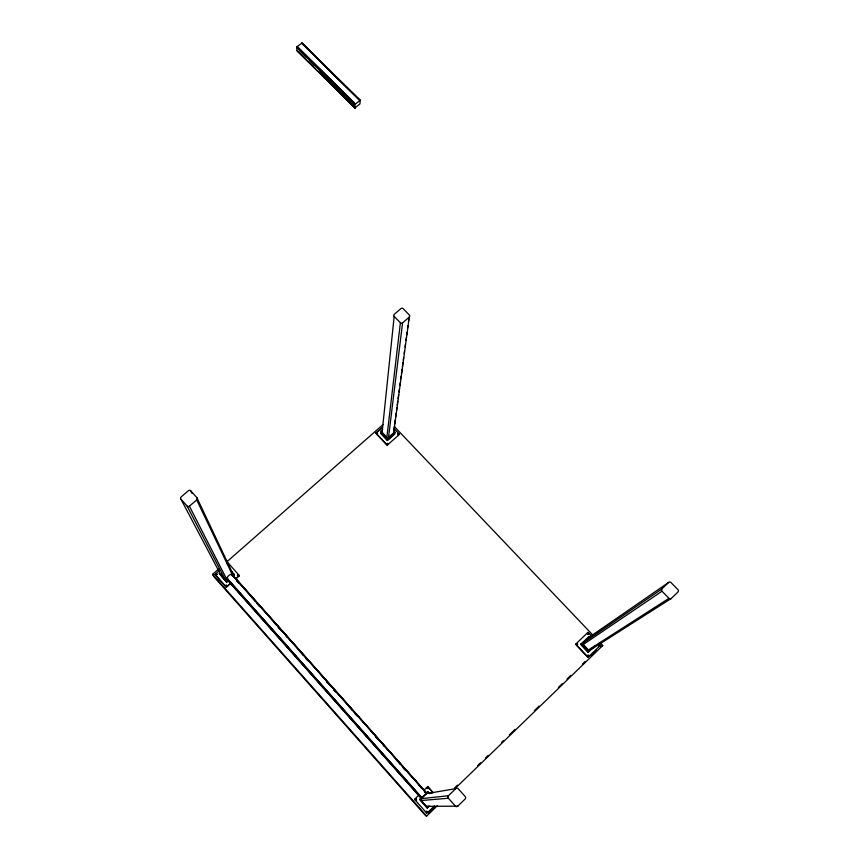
<?xml version="1.0" encoding="UTF-8"?>
<svg xmlns="http://www.w3.org/2000/svg" width="859" height="859" viewBox="0 0 859 859"><rect width="100%" height="100%" fill="white"/><g stroke="black" fill="none" stroke-linecap="round" stroke-linejoin="round"><path stroke-width="1.29" d="M360.189 100.406L359.964 103.875L354.874 107.933L296.881 50.606L296.935 46.773L302.003 42.993L360.168 100.32L301.756 42.982M216.973 574.574L216.833 573.984M232.338 575.079C232.338 571.783 225.037 577.763 227.055 579.675L421.275 798.376L422.156 797.861M394.281 428.684L399.499 434.343L387.205 445.209L375.855 433.226L382.491 427.256M382.652 429.725L380.805 431.358L380.612 433.301L387.409 440.474L394.786 433.967L395.054 432.034L387.645 438.573L387.409 440.474M382.062 432.839L394.174 316.37A1.546 1.45 5.5 0 1 394.26 314.319L400.949 308.574A1.546 1.45 6.1 0 1 403.129 308.682L409.346 315.038A1.546 1.45 6.8 0 1 409.271 317.089L393.401 434.708A1.17 1.127 7.9 0 0 393.723 434.214M386.797 437.811L400.391 322.748L394.174 316.37M387.205 445.209L375.866 433.076M381.922 434.16L386.636 439.132A1.181 1.138 7.2 0 0 388.3 439.207L402.57 322.855L409.271 317.089M393.819 430.456L394.356 426.472M394.711 423.82L395.247 419.836M395.602 417.184L396.139 413.211M396.504 410.559L396.858 407.896M397.212 405.244L397.749 401.271M398.104 398.619L398.64 394.635M398.995 391.983L399.349 389.331M399.886 385.347L400.251 382.695M400.777 378.712L401.142 376.059M401.497 373.407L402.033 369.424M402.388 366.772L402.925 362.799M403.279 360.146L403.633 357.484M404.17 353.511L404.525 350.859M405.061 346.875L405.427 344.223M405.953 340.239L406.318 337.587M406.672 334.935L407.026 332.283M407.563 328.299L407.918 325.647M408.454 321.663L408.809 319.011M588.748 633.856C588.136 630.731 586.182 635.606 588.759 633.856M227.206 563.944L228.483 563.461L228.043 564.825M227.495 563.987L228.376 563.772L228.011 564.535M215.491 574.134L215.695 575.058M216.962 574.564L215.695 575.058M360.168 100.32L354.971 104.39L354.831 107.933M599.582 645.571C598.498 643.262 599.464 647.503 598.873 644.862M576.582 643.896C577.592 646.226 576.797 641.995 577.291 644.604M577.613 644.712C578.032 641.737 574.51 645.27 577.473 644.851M225.734 585.387L225.692 586.343M237.803 575.186C238.63 577.452 238.115 573.361 238.458 575.874M215.491 574.145L216.844 573.995M426.612 793.233L231.769 574.016M231.651 574.08L426.912 793.265M588.383 656.33L587.76 655.524M426.622 811.444L427.245 812.292M598.691 644.615C597.692 647.6 601.848 644.411 598.68 644.626M587.717 633.137L588.329 633.931M415.531 798.934L416.153 799.793M427.363 787.52L427.975 788.369M231.436 574.252L426.751 793.437M428.007 806.418A1.331 1.267 81.5 0 1 426.214 806.333L457.783 806.171L465.116 799.031A1.793 1.707 76.6 0 0 465.181 796.508L458.201 788.734A1.782 1.707 76.9 0 0 455.785 788.616L426.085 793.705M590.069 650.113L671.287 598.476L677.987 591.958A1.686 1.578 44.6 0 0 677.934 589.65L670.954 582.52A1.686 1.578 44 0 0 668.646 582.413L587.169 638.656L582.058 643.584A1.256 1.203 51.2 0 0 581.962 645.206M218.573 569.087L212.549 574.381L214.363 577.205L425.763 815.835L426.676 816.05L437.263 805.796M454.583 789.024L602.771 645.506L599.99 642.586M457.783 806.171A1.793 1.707 77.9 0 1 455.356 806.064L448.377 798.247L421.082 800.545A1.321 1.267 81.9 0 1 421.135 798.677L448.441 795.724L455.785 788.616M588.028 637.679L589.36 636.766L582.338 643.52L589.403 650.972L588.071 651.82L581.049 644.411L661.956 588.898L668.646 582.413M421.404 797.85L419.654 799.546L427.063 807.9L428.824 806.204M581.049 644.411L589.36 636.358L580.652 644.39L588.071 652.217L594.525 645.979M427.063 807.9L429.307 806.204M588.071 652.217L594.965 646M434.439 805.967L426.869 813.258L414.5 799.31L419.235 794.768M591.55 636.025L588.018 632.31L575.605 644.229L587.986 657.296L600.398 645.324L598.626 643.455M428.652 813.043L434.407 807.46M454.583 787.928L457.471 785.137M477.647 765.605L480.525 762.813M485.324 758.153L488.213 755.372M501.656 742.348L503.578 740.479M509.344 734.907L515.11 729.323M534.33 710.715L539.13 706.066M558.339 687.458L562.183 683.743M566.994 679.082L570.827 675.367M582.359 664.2L585.247 661.409M591.003 655.825L596.769 650.252M423.906 790.248L427.707 786.619L433.011 792.567L427.707 786.619M425.796 793.619L428.018 791.848L429.683 793.705M428.018 791.848L419.654 799.546M421.135 798.677L426.612 793.405A1.321 1.267 80.9 0 1 427.353 793.072M427.535 807.9L420.083 799.504L427.535 792.363M398.64 434.493L398.071 433.763M225.734 585.398C227.463 584.023 227.334 587.781 225.692 586.343M226.046 585.484L226.615 586.268M386.969 443.491L387.538 444.221M228.247 564.438L227.699 563.665M376.8 432.753L377.369 433.484M215.92 574.059L216.468 574.832M228.515 580.233L226.647 581.876L226.024 580.663L227.893 579.009M227.742 579.514L225.992 581.06L226.626 582.262L228.591 580.534M232.091 575.68L233.906 574.08L230.502 570.247M388.3 439.207L390.845 436.963M235.634 578.869L239.393 575.551L235.677 578.955M214.997 574.488L226.261 587.159L230.953 583.014L226.304 587.245L214.997 574.488L219.636 570.279M375.855 433.226L382.48 427.406M226.604 562.033L383.157 424.475M189.41 506.209L196.711 499.917A1.632 1.568 -26.5 0 0 196.904 497.694L190.709 490.79A1.632 1.557 -26.1 0 0 188.432 490.682L181.131 496.942A1.632 1.568 -27.4 0 0 180.948 499.176L221.171 575.551L225.863 580.834A1.235 1.192 -38.3 0 0 227.581 580.92L189.41 506.209A1.632 1.568 -27.8 0 1 187.133 506.101L180.948 499.176M426.526 812.184L427.331 811.551M598.809 645.549L599.571 644.959M587.696 656.222L588.458 655.632M427.267 788.251L428.072 787.628M415.434 799.675L416.25 799.053M576.604 644.508L577.355 643.917M587.642 633.835L588.404 633.244M237.782 575.777L238.63 575.305M225.928 586.16L226.733 585.591M397.975 434.396L398.726 433.859M386.883 444.124L387.634 443.588M215.792 574.735L216.597 574.156M376.704 433.387L377.466 432.85M575.605 644.229L587.986 657.296M580.652 644.39L581.94 643.509L589.403 651.38M583.175 644.583L661.999 591.207A1.686 1.578 44.5 0 1 661.956 588.898M588.318 650.038L668.968 598.358A1.697 1.578 45.2 0 0 671.287 598.476M600.688 646.806L602.771 645.506M297.246 50.66L305.783 59.099M398.071 433.451L397.653 434.407M354.982 107.923L297.053 50.724M587.953 655.127C585.58 656.62 590.369 657.253 588.351 655.202M398.071 433.462L399.102 434.063L398.061 434.794M429.693 793.286L432.281 792.868M427.084 807.471L420.491 799.525M426.612 812.657L427.685 811.551M415.337 800.03C418.623 800.341 414.221 796.819 415.337 800.03M426.612 812.657L426.279 811.336L427.685 811.551M359.857 100.363L301.606 43.057L359.706 100.46M297.15 46.547L355.325 104.003L297.074 46.622M296.999 46.687L355.1 104.229M296.87 46.848L354.971 104.39M296.763 47.009L354.885 104.54M296.699 47.17L354.831 104.68L296.677 47.299M298.341 51.508L304.977 58.079M308.778 61.827L313.524 66.519M319.215 72.145L355.261 107.772M307.683 60.978L315.274 68.484M318.12 71.297L355.186 107.826M387.86 443.437C384.972 442.772 388.193 445.864 387.957 443.609M661.999 591.207L668.968 598.358M394.646 426.869L592.592 634.812M381.181 431.379L387.656 438.197L394.668 432.013L394.399 433.956L387.43 440.109L380.988 433.312M380.805 431.358L387.645 438.573M582.069 645.334L587.202 650.757A1.267 1.203 51.7 0 0 587.91 651.133M427.02 788.444C430.101 789.614 426.73 785.083 427.02 788.444M239.436 575.648L228.118 562.956M231.898 572.244L234.099 575.305L232.499 573.501M231.103 571.514L234.496 575.315L233.906 574.08M231.511 574.188L426.687 793.501M232.145 575.315L233.927 577.312M236.601 580.319L239.274 583.325M249.958 595.33L255.306 601.332M257.088 603.34L260.642 607.345M274.01 622.356L276.673 625.363M278.456 627.36L281.956 631.429M285.585 635.37L287.303 637.432M298.943 650.381L303.334 655.449M306.072 658.391L308.671 661.462M322.995 677.407L324.777 679.405M326.549 681.412L331.005 686.416M333.679 689.412L336.352 692.418M347.927 705.432L352.383 710.436M355.057 713.432L357.731 716.438M371.088 731.449L373.762 734.456M375.544 736.453L379.034 740.522M382.663 744.463L384.381 746.535M396.02 759.474L400.412 764.542M403.15 767.484L405.749 770.555M419.181 785.502L421.855 788.498M424.529 791.504L426.236 793.576M236.461 580.459L238.244 582.456M256.948 603.48L259.622 606.475M278.316 627.5L280.99 630.495M305.933 658.52L307.715 660.528M326.409 681.541L329.974 685.546M333.539 689.552L335.321 691.549M354.917 713.571L356.689 715.579M375.394 736.592L378.067 739.599M403 767.624L404.729 769.707M424.378 791.644L426.161 793.641M226.991 578.161L422.08 797.936M226.851 578.3L421.93 798.075M226.722 578.429L421.801 798.194M226.626 578.547L421.662 798.312M226.551 578.676L421.64 798.333M226.024 580.663L219.582 573.404L220.237 574.65M226.647 581.876L219.185 573.382L226.626 582.262M212.549 574.381L426.676 816.05M187.133 506.101L225.251 579.653M190.709 490.79L191.868 493.195M196.711 499.917L232.456 574.896M196.904 497.694L233.165 574.403A1.224 1.192 -37 0 1 233.251 575.863M221.171 575.551A1.224 1.192 -37.3 0 1 221.192 573.952M448.377 798.247A1.793 1.707 78.2 0 1 448.441 795.724M587.169 638.656A1.256 1.203 50.4 0 1 588.039 638.334M402.57 322.855A1.546 1.45 6.2 0 1 400.391 322.748M381.826 434.042A1.17 1.127 6.3 0 1 381.611 433.344M376.339 433.011C377.573 435.696 378.347 430.799 376.339 433.022M237.406 575.369C238.63 578.225 239.521 573.017 237.417 575.38"/></g></svg>
